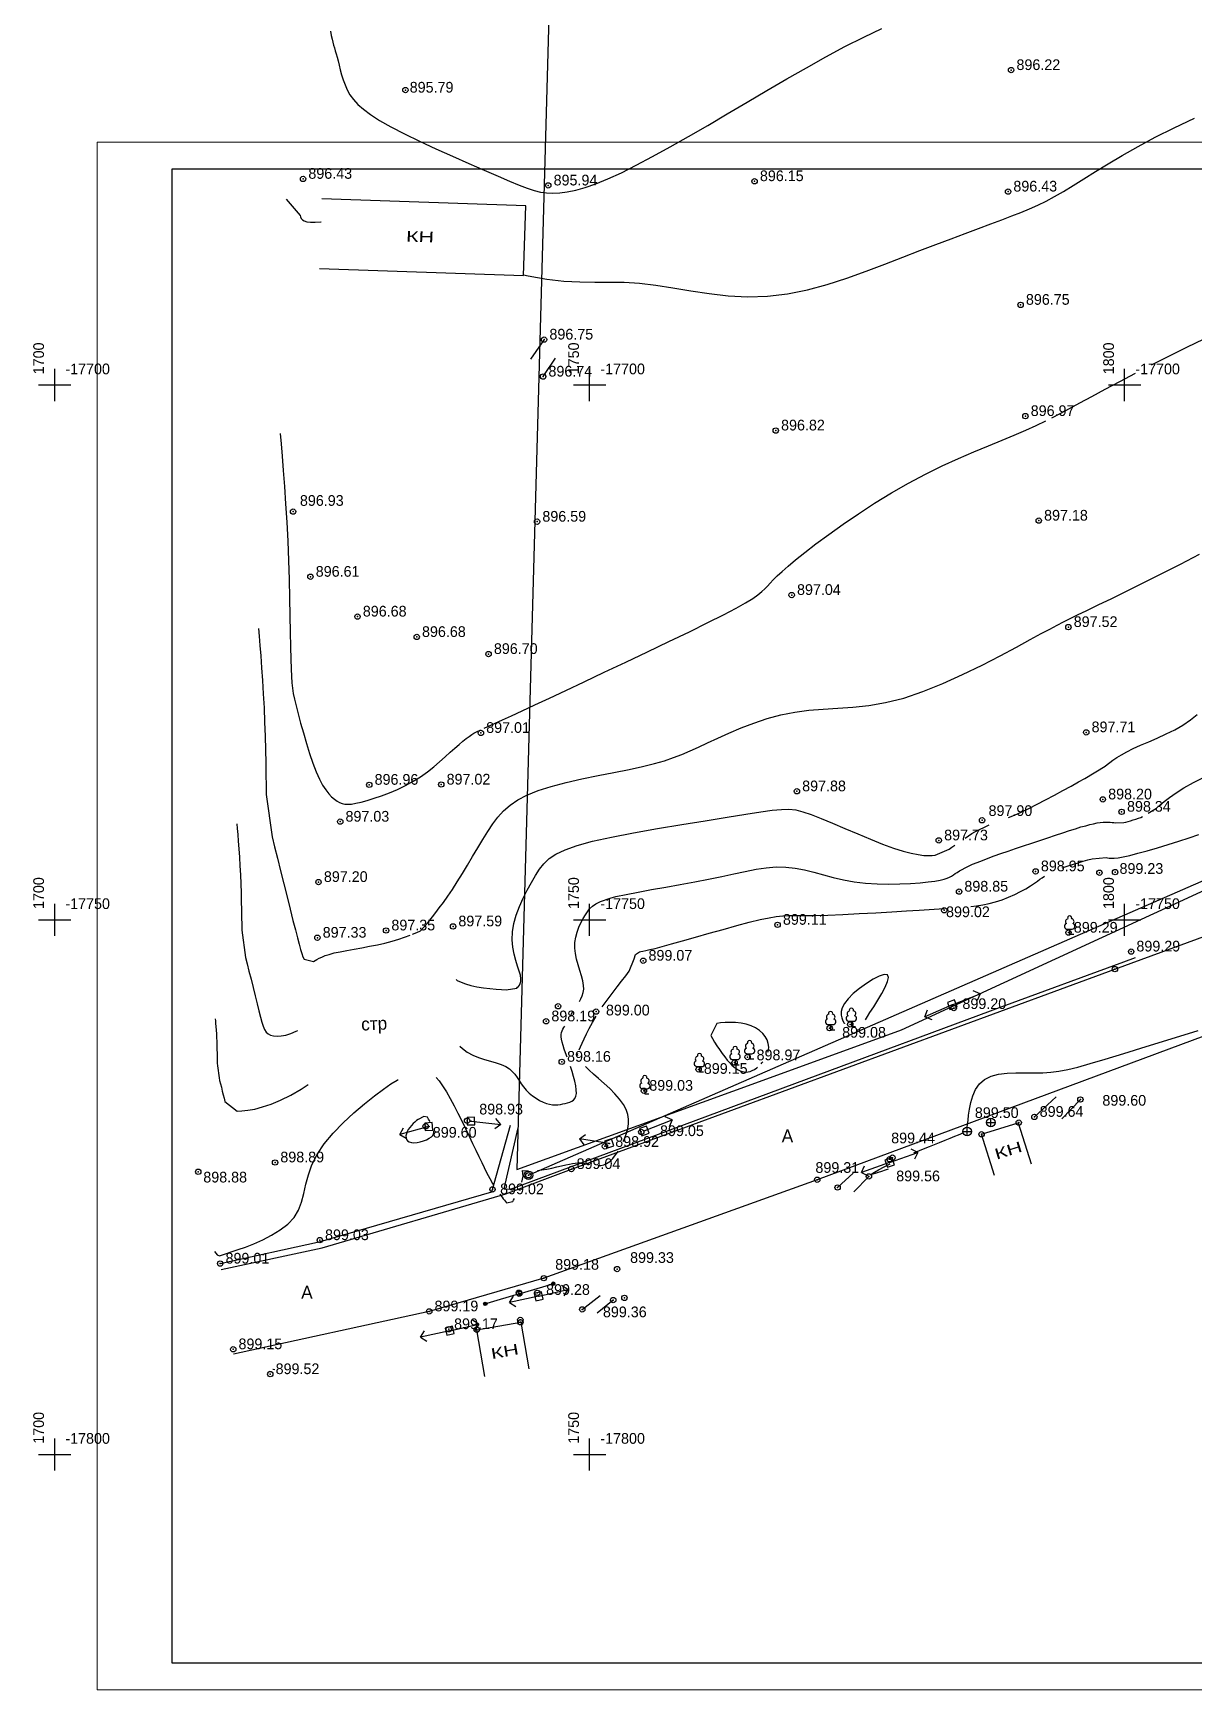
# Model space of a CAD drawing. Header units: millimetres. Extents: x -1114 to 5336, y -18321 to -16715.
# Drawn here: x 5124.2 to 5232.7, y -17391.2 to -17236.3 of the extents above; entities that cross this region are included whole.
import ezdxf

# ---------------------------------------------------------------- set-up
doc = ezdxf.new("R2010")
doc.units = ezdxf.units.MM
doc.set_wipeout_variables(frame=1)
doc.header["$PDMODE"] = 32
doc.header["$PDSIZE"] = 0.5
doc.linetypes.add('CONTI', pattern=[0])
for name, color, linetype in [('12000000', 7, 'Continuous'), ('51320000', 7, 'Continuous'), ('51361800', 7, 'Continuous'), ('82002000', 7, 'Continuous'), ('GOR_BDEFAULT', 212, 'CONTI'), ('GORIZDEFAULT', 32, 'CONTI'), ('NAD_MDEFAULT', 7, 'CONTI'), ('PI_DTDEFAULT', 3, 'CONTI'), ('PI_OTDEFAULT', 172, 'CONTI'), ('PI_TTDEFAULT', 5, 'CONTI'), ('SETKR', 7, 'CONTI')]:
    doc.layers.add(name, color=color, linetype=linetype)
doc.layers.add('Распечатка EPSON', color=6, linetype='Continuous', lineweight=30, plot=False)
doc.styles.add('1 Цифры отметки', font='', dxfattribs={"height": 1})
doc.styles.add('2. КЖ', font='', dxfattribs={"width": 1.5, "oblique": 1, "height": 1})
doc.styles.add('4. маг.', font='')
doc.styles.add('TOPO_D431', font='')
doc.styles.get('1 Цифры отметки').set_extended_font_data('Kyrghyz Letterica')
doc.styles.get('2. КЖ').set_extended_font_data('P131')
doc.styles.get('4. маг.').set_extended_font_data('Kyrghyz Peterburg')
doc.styles.get('TOPO_D431').set_extended_font_data('D431', italic=True)

# ---------------------------------------------------------------- blocks, each defined once
blk = doc.blocks.new('дерево')
for p, q in [((-0.2, 0.48), (0.22, 0.48)), ((0, 0.48), (0, 0)), ((0, 0), (0.38, 0))]:
    blk.add_line(p, q)
for centre, radius, start, end in [((0, 1.52), 0.195, 339.52, 198.62), ((-0.22, 0.75), 0.269, 107.1058, 275.2306), ((-0.13, 1.19), 0.26, 101.09, 227.21), ((0.16, 1.2), 0.25, 301.87, 85.62), ((0.23, 0.74), 0.26, 267.04, 76.7)]:
    blk.add_arc(centre, radius, start, end)
blk = doc.blocks.new('*U46')
for p, q in [((0, 0), (-3.72, -1.46)), ((-3.72, -1.46), (-3.32, -0.54)), ((-3.72, -1.46), (-2.81, -1.85))]:
    blk.add_line(p, q)
blk = doc.blocks.new('82002000')
at = {"color": 7}
blk.add_lwpolyline([(-0.5, -0.5), (0.5, -0.5), (0.5, 0.5), (-0.5, 0.5)], close=True, dxfattribs=at)
blk.add_circle((0, 0), 0.05, dxfattribs=at)
blk = doc.blocks.new('*U45')
for p, q in [((0, 0), (4, 0)), ((4, 0), (3.29, 0.7)), ((4, 0), (3.29, -0.7))]:
    blk.add_line(p, q)
blk = doc.blocks.new('*U47')
for p, q in [((-3.75, 1.39), (-2.84, 1.8)), ((0, 0), (-3.75, 1.39)), ((-3.75, 1.39), (-3.33, 0.48))]:
    blk.add_line(p, q)
blk = doc.blocks.new('*U48')
for p, q in [((0, 0), (3.93, 0.73)), ((3.93, 0.73), (3.11, 1.29)), ((3.93, 0.73), (3.36, -0.09))]:
    blk.add_line(p, q)
blk = doc.blocks.new('*U49')
for p, q in [((0, 0), (-3.9, -0.87)), ((0, 0), (3.93, 0.73)), ((3.93, 0.73), (3.11, 1.29)), ((3.93, 0.73), (3.36, -0.09)), ((-3.9, -0.87), (-3.36, -0.03)), ((-3.9, -0.87), (-3.06, -1.4))]:
    blk.add_line(p, q)
blk = doc.blocks.new('*U52')
for p, q in [((-3.97, -0.48), (-3.35, 0.3)), ((0, 0), (-3.97, -0.48)), ((0, 0), (3.96, 0.54)), ((3.96, 0.54), (3.17, 1.14)), ((3.96, 0.54), (3.35, -0.26)), ((-3.97, -0.48), (-3.18, -1.1))]:
    blk.add_line(p, q)
blk = doc.blocks.new('ст дер 05')
at = {"color": 7}
blk.add_wipeout([(0.25, 0.02), (0.24, 0.07), (0.22, 0.12), (0.19, 0.16), (0.16, 0.19), (0.12, 0.22), (0.07, 0.24), (0.02, 0.25), (-0.02, 0.25), (-0.07, 0.24), (-0.12, 0.22), (-0.16, 0.19), (-0.19, 0.16), (-0.22, 0.12), (-0.24, 0.07), (-0.25, 0.02), (-0.25, -0.02), (-0.24, -0.07), (-0.22, -0.12), (-0.19, -0.16), (-0.16, -0.19), (-0.12, -0.22), (-0.07, -0.24), (-0.02, -0.25), (0.02, -0.25), (0.07, -0.24), (0.12, -0.22), (0.16, -0.19), (0.19, -0.16), (0.22, -0.12), (0.24, -0.07), (0.25, -0.02)], dxfattribs=at)
blk.add_circle((0, 0), 0.25)
blk = doc.blocks.new('лс1')
h = blk.add_hatch(color=256)
h.dxf.hatch_style = 1
h.paths.add_polyline_path([(-3.15, 0, 1), (-3.47, 0, 1)])
at = {"lineweight": 30, "ltscale": 0.5}
blk.add_line((0, 0), (-3.17, 0), dxfattribs=at)
blk.add_circle((-3.31, 0), 0.161)
blk = doc.blocks.new('*U53')
for p, q in [((-3.96, -0.54), (-3.35, 0.26)), ((0, 0), (-3.96, -0.54)), ((0, 0), (3.96, 0.54)), ((3.96, 0.54), (3.17, 1.14)), ((3.96, 0.54), (3.35, -0.26)), ((-3.96, -0.54), (-3.17, -1.14))]:
    blk.add_line(p, q)
blk = doc.blocks.new('BL_333')
at = {"color": 0}
for p, q in [((-1.5, 0), (1.5, 0)), ((0, -1.5), (0, 1.5))]:
    blk.add_line(p, q, dxfattribs=at)
blk = doc.blocks.new('51361800a')
at = {"color": 0, "linetype": 'Continuous', "lineweight": -2}
blk.add_wipeout([(-0.1, 1), (-0.29, 0.96), (-0.47, 0.89), (-0.64, 0.78), (-0.78, 0.64), (-0.89, 0.47), (-0.96, 0.29), (-1, 0.1), (-1, -0.1), (-0.96, -0.29), (-0.89, -0.47), (-0.78, -0.64), (-0.64, -0.78), (-0.47, -0.89), (-0.29, -0.96), (-0.1, -1), (0.1, -1), (0.29, -0.96), (0.47, -0.89), (0.64, -0.78), (0.78, -0.64), (0.89, -0.47), (0.96, -0.29), (1, -0.1), (1, 0.1), (0.96, 0.29), (0.89, 0.47), (0.78, 0.64), (0.64, 0.78), (0.47, 0.89), (0.29, 0.96), (0.1, 1)], dxfattribs=at)
for p, q in [((-1, 0), (1, 0)), ((0, -1), (0, 1))]:
    blk.add_line(p, q, dxfattribs=at)
blk.add_circle((0, 0), 1, dxfattribs=at)
at = {"color": 0, "linetype": 'Continuous', "lineweight": -2, "style": 'TOPO_D431'}
for tag, p in [('Z', (1.72, 1.4)), ('Z1', (1.72, -1)), ('Z2', (1.72, -3.4))]:
    blk.add_attdef(tag, p, '', height=2, dxfattribs=at)

msp = doc.modelspace()

# ---------------------------------------------------------------- linework, layer by layer
msp.add_lwpolyline([(5333.96, -17388.74), (5137.22, -17388.74), (5137.22, -17249.02), (5333.96, -17249.02)], close=True)
msp.add_lwpolyline([(5150.99, -17258.35), (5170.05, -17258.99), (5170.27, -17252.48), (5151.21, -17251.83)])
for points, elevation in [([(5171.97, -17264.99), (5170.7, -17266.83)], 896.75), ([(5171.88, -17268.44), (5173.04, -17266.72)], 896.74), ([(5141.78, -17351.95), (5151.22, -17349.92), (5168.41, -17344.87), (5174.52, -17342.54), (5225.32, -17323.85), (5243.81, -17317.05), (5260, -17309.98), (5297.08, -17292.76)], 899.02), ([(5301.13, -17300.58), (5261.01, -17319.14), (5247.2, -17325.07), (5197.5, -17343.54), (5171.95, -17352.75), (5161.24, -17355.85), (5142.94, -17359.85)], 899.92), ([(5217.79, -17337.67), (5219.84, -17335.8)], 899.64), ([(5222.09, -17336.04), (5220.37, -17337.85)], 899.6), ([(5214.07, -17343.14), (5212.86, -17339.29), (5216.29, -17338.21), (5217.5, -17342.06)], 899.7), ([(5199.4, -17344.27), (5200.87, -17342.94)], 899.47), ([(5202.33, -17343.23), (5200.92, -17344.69)], 899.56), ([(5175.54, -17355.67), (5177.21, -17354.36)], 899.36), ([(5178.43, -17354.79), (5176.94, -17356.02)], 899.42), ([(5166.43, -17361.94), (5165.68, -17357.57), (5169.79, -17356.87), (5170.54, -17361.24)], 899.25)]:
    msp.add_lwpolyline(points, dxfattribs=dict(elevation=elevation))
at = {"color": 3, "elevation": 899.01}
for points in [[(5168.23, -17344.4), (5168.84, -17344.42), (5196.49, -17334.15), (5214.78, -17327.35), (5226.15, -17323.16), (5227.25, -17322.75)], [(5167.1, -17344.67), (5168.84, -17338.45)], [(5141.7, -17351.38), (5151.07, -17349.32), (5167.1, -17344.67)]]:
    msp.add_lwpolyline(points, dxfattribs=at)
at = {"color": 3}
msp.add_lwpolyline([(5168.23, -17344.4), (5169.56, -17338.7)], dxfattribs=at)
msp.add_circle((5170.51, -17343.13, 899.01), 0.395)
at = {"layer": 'GOR_BDEFAULT', "color": 32, "lineweight": 30}
for points in [[(5152, -17236.13, 896), (5152.07, -17236.54, 896), (5152.15, -17236.88, 896), (5152.22, -17237.18, 896), (5152.3, -17237.46, 896), (5152.38, -17237.71, 896), (5152.46, -17237.98, 896), (5152.54, -17238.26, 896), (5152.63, -17238.57, 896), (5152.72, -17238.93, 896), (5152.81, -17239.34, 896), (5152.92, -17239.77, 896), (5153.05, -17240.23, 896), (5153.19, -17240.7, 896), (5153.37, -17241.17, 896), (5153.58, -17241.64, 896), (5153.83, -17242.09, 896), (5154.15, -17242.53, 896), (5154.56, -17242.99, 896), (5155.08, -17243.45, 896), (5155.76, -17243.95, 896), (5156.6, -17244.49, 896), (5157.65, -17245.08, 896), (5158.91, -17245.74, 896), (5160.34, -17246.43, 896), (5161.86, -17247.14, 896), (5163.42, -17247.84, 896), (5164.95, -17248.52, 896), (5166.38, -17249.15, 896), (5167.67, -17249.71, 896), (5168.74, -17250.17, 896), (5169.64, -17250.54, 896), (5170.39, -17250.83, 896), (5171.05, -17251.04, 896), (5171.64, -17251.19, 896), (5172.21, -17251.27, 896), (5172.79, -17251.29, 896), (5173.43, -17251.26, 896), (5174.14, -17251.17, 896), (5174.93, -17251.01, 896), (5175.81, -17250.76, 896), (5176.81, -17250.41, 896), (5177.93, -17249.96, 896), (5179.19, -17249.39, 896), (5180.59, -17248.69, 896), (5182.11, -17247.88, 896), (5183.75, -17246.97, 896), (5185.47, -17245.99, 896), (5187.26, -17244.96, 896), (5189.09, -17243.88, 896), (5190.94, -17242.79, 896), (5192.8, -17241.69, 896), (5194.65, -17240.61, 896), (5196.49, -17239.56, 896), (5198.3, -17238.55, 896), (5200.09, -17237.59, 896), (5201.84, -17236.7, 896), (5203.54, -17235.9, 896)], [(5215.37, -17309.68, 898), (5215.93, -17309.45, 898), (5216.57, -17309.16, 898), (5217.28, -17308.82, 898), (5218.04, -17308.44, 898), (5218.84, -17308.02, 898), (5219.66, -17307.58, 898), (5220.46, -17307.15, 898), (5221.23, -17306.73, 898), (5221.92, -17306.34, 898), (5222.51, -17306.01, 898), (5224.4, -17304.88, 898), (5224.61, -17304.72, 898), (5224.85, -17304.53, 898), (5225.14, -17304.31, 898), (5225.5, -17304.07, 898), (5225.92, -17303.8, 898), (5226.43, -17303.52, 898), (5227.02, -17303.23, 898), (5227.71, -17302.92, 898), (5228.48, -17302.59, 898), (5229.28, -17302.24, 898), (5230.11, -17301.86, 898), (5230.92, -17301.46, 898), (5231.68, -17301.03, 898), (5232.38, -17300.55, 898), (5233, -17300.05, 898)], [(5163.74, -17324.83, 898), (5163.86, -17324.9, 898), (5164.21, -17325.08, 898), (5164.63, -17325.24, 898), (5165.13, -17325.38, 898), (5165.7, -17325.5, 898), (5166.3, -17325.6, 898), (5166.9, -17325.67, 898), (5167.48, -17325.73, 898), (5168, -17325.77, 898), (5168.44, -17325.8, 898), (5169.42, -17325.62, 898), (5169.5, -17325.55, 898), (5169.59, -17325.47, 898), (5169.68, -17325.35, 898), (5169.75, -17325.2, 898), (5169.8, -17325, 898), (5169.81, -17324.75, 898), (5169.76, -17324.42, 898), (5169.65, -17324.03, 898), (5169.5, -17323.56, 898), (5169.34, -17323.03, 898), (5169.18, -17322.44, 898), (5169.06, -17321.79, 898), (5169, -17321.1, 898), (5169.02, -17320.36, 898), (5169.15, -17319.59, 898), (5169.37, -17318.8, 898), (5169.67, -17318, 898), (5170.01, -17317.22, 898), (5170.39, -17316.46, 898), (5170.79, -17315.74, 898), (5171.17, -17315.09, 898), (5171.54, -17314.51, 898), (5171.95, -17313.99, 898), (5172.44, -17313.52, 898), (5173.08, -17313.09, 898), (5173.93, -17312.69, 898), (5175.05, -17312.29, 898), (5176.48, -17311.9, 898), (5178.27, -17311.5, 898), (5180.34, -17311.1, 898), (5182.56, -17310.7, 898), (5184.83, -17310.32, 898), (5187.04, -17309.97, 898), (5189.08, -17309.65, 898), (5190.83, -17309.37, 898), (5192.22, -17309.15, 898), (5193.3, -17309, 898), (5194.15, -17308.91, 898), (5194.86, -17308.9, 898), (5195.5, -17308.97, 898), (5196.16, -17309.14, 898), (5196.93, -17309.4, 898), (5197.86, -17309.77, 898), (5198.92, -17310.21, 898), (5200.08, -17310.7, 898), (5201.28, -17311.21, 898), (5202.47, -17311.71, 898), (5203.6, -17312.16, 898), (5204.64, -17312.54, 898), (5205.54, -17312.83, 898), (5206.29, -17313.02, 898), (5206.93, -17313.14, 898), (5207.46, -17313.21, 898), (5207.89, -17313.23, 898), (5208.23, -17313.22, 898), (5208.51, -17313.19, 898), (5209.82, -17312.63, 898), (5210.08, -17312.45, 898), (5210.37, -17312.25, 898)], [(5143.26, -17310.25, 898), (5143.3, -17310.71, 898), (5143.34, -17311.26, 898), (5143.39, -17311.9, 898), (5143.44, -17312.61, 898), (5143.5, -17313.38, 898), (5143.54, -17314.19, 898), (5143.59, -17315.02, 898), (5143.62, -17315.87, 898), (5143.65, -17316.72, 898), (5143.67, -17317.54, 898), (5143.69, -17318.32, 898), (5143.7, -17319.03, 898), (5143.71, -17319.67, 898), (5143.72, -17320.21, 898), (5144.07, -17322.75, 898), (5144.22, -17323.34, 898), (5144.39, -17324.03, 898), (5144.58, -17324.78, 898), (5144.77, -17325.56, 898), (5144.96, -17326.34, 898), (5145.15, -17327.08, 898), (5145.32, -17327.75, 898), (5145.46, -17328.33, 898), (5145.59, -17328.8, 898), (5145.71, -17329.19, 898), (5145.85, -17329.49, 898), (5146, -17329.73, 898), (5146.18, -17329.9, 898), (5146.41, -17330.02, 898), (5146.69, -17330.09, 898), (5147.02, -17330.12, 898), (5147.4, -17330.09, 898), (5147.83, -17330.01, 898), (5148.3, -17329.86, 898), (5148.8, -17329.66, 898), (5148.94, -17329.59, 898)], [(5211.33, -17311.6, 898), (5211.65, -17311.38, 898), (5211.96, -17311.18, 898), (5212.23, -17311, 898), (5213.58, -17310.37, 898)]]:
    msp.add_polyline3d(points, dxfattribs=at)
at = {"layer": 'GORIZDEFAULT', "color": 32}
for points in [[(5170.06, -17258.92, 896.5), (5170.49, -17259.03, 896.5), (5172.24, -17259.34, 896.5), (5173.83, -17259.51, 896.5), (5175.31, -17259.58, 896.5), (5176.71, -17259.6, 896.5), (5178.09, -17259.6, 896.5), (5179.47, -17259.62, 896.5), (5180.9, -17259.71, 896.5), (5182.41, -17259.9, 896.5), (5184.01, -17260.15, 896.5), (5185.68, -17260.43, 896.5), (5187.4, -17260.69, 896.5), (5189.18, -17260.88, 896.5), (5191, -17260.98, 896.5), (5192.84, -17260.93, 896.5), (5194.71, -17260.71, 896.5), (5196.58, -17260.33, 896.5), (5198.44, -17259.83, 896.5), (5200.27, -17259.24, 896.5), (5202.07, -17258.6, 896.5), (5203.81, -17257.93, 896.5), (5205.49, -17257.28, 896.5), (5207.08, -17256.66, 896.5), (5208.59, -17256.08, 896.5), (5210.01, -17255.55, 896.5), (5211.34, -17255.05, 896.5), (5212.58, -17254.59, 896.5), (5213.71, -17254.17, 896.5), (5214.75, -17253.78, 896.5), (5215.69, -17253.42, 896.5), (5216.54, -17253.09, 896.5), (5217.35, -17252.75, 896.5), (5218.12, -17252.41, 896.5), (5218.89, -17252.03, 896.5), (5219.68, -17251.61, 896.5), (5220.52, -17251.14, 896.5), (5221.42, -17250.58, 896.5), (5222.41, -17249.96, 896.5), (5223.49, -17249.28, 896.5), (5224.69, -17248.54, 896.5), (5226.01, -17247.76, 896.5), (5227.48, -17246.93, 896.5), (5229.09, -17246.07, 896.5), (5230.87, -17245.19, 896.5), (5232.77, -17244.28, 896.5)], [(5147.88, -17251.84, 896.5), (5149.16, -17253.39, 896.5), (5149.2, -17253.52, 896.5), (5149.27, -17253.65, 896.5), (5149.38, -17253.78, 896.5), (5149.55, -17253.89, 896.5), (5149.8, -17253.97, 896.5), (5150.13, -17254.01, 896.5), (5150.56, -17254.01, 896.5), (5151.12, -17253.98, 896.5), (5151.13, -17253.98, 896.5)], [(5228.74, -17267.35, 897), (5230.37, -17266.52, 897), (5232.04, -17265.7, 897), (5233.66, -17264.92, 897)], [(5219.42, -17272.3, 897), (5220.21, -17271.89, 897), (5221.07, -17271.43, 897), (5222.04, -17270.9, 897), (5223.16, -17270.3, 897), (5224.41, -17269.62, 897), (5225.78, -17268.9, 897), (5227.23, -17268.13, 897)], [(5166.36, -17301.33, 897), (5167.41, -17300.86, 897), (5168.08, -17300.55, 897), (5168.93, -17300.16, 897), (5169.93, -17299.69, 897), (5171.11, -17299.14, 897), (5172.47, -17298.51, 897), (5174, -17297.79, 897), (5175.71, -17296.98, 897), (5177.6, -17296.09, 897), (5179.6, -17295.15, 897), (5181.64, -17294.18, 897), (5183.64, -17293.22, 897), (5185.55, -17292.3, 897), (5187.27, -17291.45, 897), (5188.74, -17290.71, 897), (5189.91, -17290.09, 897), (5190.8, -17289.59, 897), (5191.47, -17289.18, 897), (5191.96, -17288.85, 897), (5192.31, -17288.55, 897), (5192.59, -17288.29, 897), (5192.84, -17288.03, 897), (5193.1, -17287.75, 897), (5193.39, -17287.44, 897), (5193.76, -17287.08, 897), (5194.21, -17286.66, 897), (5194.77, -17286.16, 897), (5195.47, -17285.58, 897), (5196.34, -17284.89, 897), (5197.38, -17284.09, 897), (5198.58, -17283.2, 897), (5199.91, -17282.25, 897), (5201.35, -17281.27, 897), (5202.86, -17280.28, 897), (5204.43, -17279.31, 897), (5206.02, -17278.4, 897), (5207.61, -17277.56, 897), (5209.17, -17276.8, 897), (5210.69, -17276.11, 897), (5212.15, -17275.48, 897), (5213.51, -17274.91, 897), (5214.77, -17274.4, 897), (5215.89, -17273.93, 897), (5216.99, -17273.46, 897), (5217.97, -17273.02, 897), (5218.87, -17272.58, 897)], [(5147.31, -17273.77, 897), (5147.39, -17274.72, 897), (5147.48, -17275.89, 897), (5147.59, -17277.24, 897), (5147.7, -17278.73, 897), (5147.81, -17280.35, 897), (5147.92, -17282.06, 897), (5148.01, -17283.83, 897), (5148.08, -17285.63, 897), (5148.14, -17287.43, 897), (5148.19, -17289.17, 897), (5148.22, -17290.83, 897), (5148.25, -17292.35, 897), (5148.27, -17293.71, 897), (5148.3, -17294.86, 897), (5148.32, -17295.77, 897), (5148.35, -17296.49, 897), (5148.39, -17297.08, 897), (5148.45, -17297.58, 897), (5148.53, -17298.07, 897), (5148.65, -17298.6, 897), (5148.8, -17299.22, 897), (5148.99, -17299.97, 897), (5149.22, -17300.84, 897), (5149.48, -17301.77, 897), (5149.76, -17302.74, 897), (5150.06, -17303.69, 897), (5150.36, -17304.59, 897), (5150.67, -17305.4, 897), (5150.97, -17306.09, 897), (5151.27, -17306.65, 897), (5151.56, -17307.1, 897), (5151.84, -17307.47, 897), (5152.11, -17307.75, 897), (5152.37, -17307.97, 897), (5152.62, -17308.14, 897), (5152.86, -17308.27, 897), (5153.09, -17308.36, 897), (5153.35, -17308.42, 897), (5153.64, -17308.43, 897), (5153.98, -17308.41, 897), (5154.38, -17308.34, 897), (5154.86, -17308.23, 897), (5155.43, -17308.08, 897), (5156.08, -17307.88, 897), (5156.78, -17307.64, 897), (5157.52, -17307.36, 897), (5158.27, -17307.05, 897), (5159.02, -17306.69, 897), (5159.74, -17306.29, 897), (5160.43, -17305.86, 897), (5161.06, -17305.4, 897), (5161.66, -17304.93, 897), (5162.21, -17304.46, 897), (5162.73, -17304, 897), (5163.2, -17303.57, 897), (5163.63, -17303.18, 897), (5164.02, -17302.84, 897), (5164.37, -17302.54, 897), (5164.69, -17302.29, 897), (5164.96, -17302.09, 897), (5165.21, -17301.92, 897), (5165.41, -17301.78, 897), (5165.58, -17301.68, 897), (5166.07, -17301.46, 897)], [(5159.67, -17320.59, 897.5), (5160.09, -17320.41, 897.5), (5160.41, -17320.26, 897.5), (5161.11, -17319.51, 897.5), (5161.3, -17319.26, 897.5), (5161.54, -17318.95, 897.5), (5161.84, -17318.57, 897.5), (5162.18, -17318.13, 897.5), (5162.56, -17317.62, 897.5), (5162.97, -17317.04, 897.5), (5163.41, -17316.4, 897.5), (5163.86, -17315.69, 897.5), (5164.33, -17314.92, 897.5), (5164.81, -17314.12, 897.5), (5165.29, -17313.31, 897.5), (5165.77, -17312.5, 897.5), (5166.25, -17311.72, 897.5), (5166.72, -17310.97, 897.5), (5167.18, -17310.28, 897.5), (5167.65, -17309.64, 897.5), (5168.18, -17309.06, 897.5), (5168.79, -17308.52, 897.5), (5169.51, -17308.02, 897.5), (5170.37, -17307.57, 897.5), (5171.41, -17307.15, 897.5), (5172.64, -17306.76, 897.5), (5174.02, -17306.4, 897.5), (5175.5, -17306.07, 897.5), (5177.01, -17305.75, 897.5), (5178.5, -17305.46, 897.5), (5179.91, -17305.17, 897.5), (5181.18, -17304.9, 897.5), (5182.28, -17304.63, 897.5), (5183.23, -17304.36, 897.5), (5184.07, -17304.07, 897.5), (5184.85, -17303.78, 897.5), (5185.61, -17303.45, 897.5), (5186.39, -17303.09, 897.5), (5187.25, -17302.69, 897.5), (5188.2, -17302.25, 897.5), (5189.25, -17301.78, 897.5), (5190.38, -17301.3, 897.5), (5191.58, -17300.84, 897.5), (5192.82, -17300.43, 897.5), (5194.11, -17300.07, 897.5), (5195.4, -17299.81, 897.5), (5196.71, -17299.64, 897.5), (5198.04, -17299.54, 897.5), (5199.41, -17299.46, 897.5), (5200.83, -17299.36, 897.5), (5202.32, -17299.19, 897.5), (5203.89, -17298.92, 897.5), (5205.58, -17298.5, 897.5), (5207.37, -17297.89, 897.5), (5209.23, -17297.15, 897.5), (5211.09, -17296.31, 897.5), (5212.9, -17295.43, 897.5), (5214.59, -17294.56, 897.5), (5216.11, -17293.74, 897.5), (5217.41, -17293.04, 897.5), (5218.43, -17292.48, 897.5), (5219.24, -17292.05, 897.5), (5219.91, -17291.69, 897.5), (5220.52, -17291.38, 897.5), (5221.13, -17291.07, 897.5), (5221.83, -17290.73, 897.5), (5222.68, -17290.32, 897.5), (5223.75, -17289.8, 897.5), (5225.02, -17289.18, 897.5), (5226.45, -17288.47, 897.5), (5228.02, -17287.69, 897.5), (5229.7, -17286.85, 897.5), (5231.44, -17285.97, 897.5), (5233.22, -17285.05, 897.5)], [(5145.28, -17292.01, 897.5), (5145.34, -17292.72, 897.5), (5145.41, -17293.58, 897.5), (5145.49, -17294.57, 897.5), (5145.57, -17295.67, 897.5), (5145.65, -17296.86, 897.5), (5145.73, -17298.12, 897.5), (5145.8, -17299.43, 897.5), (5145.85, -17300.75, 897.5), (5145.89, -17302.07, 897.5), (5145.93, -17303.36, 897.5), (5145.96, -17304.57, 897.5), (5145.98, -17305.69, 897.5), (5145.99, -17306.69, 897.5), (5146.01, -17307.53, 897.5), (5146.56, -17311.49, 897.5), (5146.78, -17312.42, 897.5), (5147.05, -17313.49, 897.5), (5147.34, -17314.66, 897.5), (5147.65, -17315.88, 897.5), (5147.95, -17317.1, 897.5), (5148.24, -17318.25, 897.5), (5148.5, -17319.29, 897.5), (5148.73, -17320.18, 897.5), (5148.91, -17320.92, 897.5), (5149.07, -17321.53, 897.5), (5149.21, -17322.02, 897.5), (5149.33, -17322.4, 897.5), (5149.43, -17322.7, 897.5), (5149.54, -17322.92, 897.5), (5150.41, -17323.14, 897.5), (5150.56, -17323.05, 897.5), (5150.73, -17322.95, 897.5), (5150.94, -17322.84, 897.5), (5151.2, -17322.72, 897.5), (5151.51, -17322.59, 897.5), (5151.89, -17322.47, 897.5), (5152.35, -17322.34, 897.5), (5152.91, -17322.22, 897.5), (5153.53, -17322.1, 897.5), (5154.22, -17321.97, 897.5), (5154.93, -17321.85, 897.5), (5155.66, -17321.71, 897.5), (5156.39, -17321.57, 897.5), (5157.09, -17321.41, 897.5), (5157.76, -17321.23, 897.5), (5158.38, -17321.05, 897.5), (5158.94, -17320.86, 897.5), (5159.44, -17320.68, 897.5)], [(5228.42, -17309.26, 898.5), (5229.2, -17308.79, 898.5), (5229.53, -17308.51, 898.5), (5229.93, -17308.17, 898.5), (5230.43, -17307.79, 898.5), (5231.04, -17307.37, 898.5), (5231.77, -17306.9, 898.5), (5232.66, -17306.41, 898.5), (5233.71, -17305.88, 898.5)], [(5177.23, -17317.52, 898.5), (5178.14, -17317.21, 898.5), (5178.68, -17317.07, 898.5), (5179.64, -17316.86, 898.5), (5180.77, -17316.64, 898.5), (5182.01, -17316.41, 898.5), (5183.34, -17316.18, 898.5), (5184.7, -17315.94, 898.5), (5186.05, -17315.69, 898.5), (5187.35, -17315.44, 898.5), (5188.57, -17315.18, 898.5), (5189.7, -17314.93, 898.5), (5190.77, -17314.71, 898.5), (5191.78, -17314.51, 898.5), (5192.74, -17314.38, 898.5), (5193.66, -17314.3, 898.5), (5194.55, -17314.31, 898.5), (5195.43, -17314.4, 898.5), (5196.3, -17314.57, 898.5), (5197.17, -17314.79, 898.5), (5198.07, -17315.03, 898.5), (5198.98, -17315.27, 898.5), (5199.94, -17315.5, 898.5), (5200.95, -17315.68, 898.5), (5202.01, -17315.81, 898.5), (5203.09, -17315.87, 898.5), (5204.18, -17315.9, 898.5), (5205.23, -17315.88, 898.5), (5206.22, -17315.83, 898.5), (5207.11, -17315.77, 898.5), (5207.88, -17315.69, 898.5), (5208.5, -17315.61, 898.5), (5208.98, -17315.52, 898.5), (5209.36, -17315.44, 898.5), (5209.65, -17315.34, 898.5), (5209.87, -17315.25, 898.5), (5210.06, -17315.15, 898.5), (5210.23, -17315.04, 898.5), (5210.4, -17314.92, 898.5), (5210.59, -17314.8, 898.5), (5210.81, -17314.67, 898.5), (5211.05, -17314.52, 898.5), (5211.33, -17314.38, 898.5), (5211.65, -17314.22, 898.5), (5212.02, -17314.05, 898.5), (5212.45, -17313.87, 898.5), (5212.93, -17313.68, 898.5), (5213.46, -17313.48, 898.5), (5214.05, -17313.27, 898.5), (5214.67, -17313.05, 898.5), (5215.34, -17312.82, 898.5), (5216.04, -17312.57, 898.5), (5216.78, -17312.32, 898.5), (5217.54, -17312.07, 898.5), (5218.3, -17311.81, 898.5), (5219.05, -17311.56, 898.5), (5219.78, -17311.32, 898.5), (5220.46, -17311.1, 898.5), (5221.09, -17310.89, 898.5), (5221.65, -17310.72, 898.5), (5222.15, -17310.56, 898.5), (5222.59, -17310.44, 898.5), (5222.98, -17310.33, 898.5), (5223.33, -17310.25, 898.5), (5223.65, -17310.18, 898.5), (5223.94, -17310.14, 898.5), (5224.21, -17310.11, 898.5), (5224.45, -17310.1, 898.5), (5224.68, -17310.1, 898.5), (5224.89, -17310.11, 898.5), (5225.07, -17310.13, 898.5), (5225.23, -17310.15, 898.5), (5225.37, -17310.17, 898.5), (5226.14, -17310.15, 898.5), (5226.33, -17310.1, 898.5), (5226.55, -17310.04, 898.5), (5226.78, -17309.97, 898.5), (5227.03, -17309.9, 898.5), (5227.28, -17309.82, 898.5), (5227.52, -17309.74, 898.5), (5227.74, -17309.67, 898.5), (5227.89, -17309.58, 898.5)], [(5220.38, -17314.38, 899), (5220.86, -17314.22, 899), (5221.36, -17314.06, 899), (5221.87, -17313.91, 899), (5222.35, -17313.77, 899), (5222.8, -17313.64, 899), (5223.2, -17313.54, 899), (5224.51, -17313.4, 899), (5224.63, -17313.44, 899), (5224.77, -17313.46, 899), (5224.98, -17313.48, 899), (5225.25, -17313.47, 899), (5225.62, -17313.43, 899), (5226.1, -17313.35, 899), (5226.71, -17313.21, 899), (5227.47, -17313.02, 899), (5228.34, -17312.78, 899), (5229.3, -17312.5, 899), (5230.29, -17312.19, 899), (5231.29, -17311.88, 899), (5232.26, -17311.56, 899), (5233.16, -17311.26, 899)], [(5211.84, -17317.99, 899), (5212.39, -17317.93, 899), (5212.97, -17317.84, 899), (5213.56, -17317.72, 899), (5214.16, -17317.56, 899), (5214.78, -17317.36, 899), (5215.38, -17317.12, 899), (5215.96, -17316.87, 899), (5216.49, -17316.6, 899), (5216.98, -17316.33, 899), (5217.42, -17316.06, 899), (5217.79, -17315.82, 899), (5218.07, -17315.63, 899), (5218.31, -17315.45, 899), (5218.53, -17315.3, 899), (5218.73, -17315.15, 899)], [(5175.27, -17326.88, 898.5), (5175.41, -17326.62, 898.5), (5175.53, -17326.35, 898.5), (5175.62, -17326.05, 898.5), (5175.67, -17325.72, 898.5), (5175.66, -17325.37, 898.5), (5175.59, -17324.93, 898.5), (5175.47, -17324.47, 898.5), (5175.32, -17323.97, 898.5), (5175.16, -17323.46, 898.5), (5175.01, -17322.93, 898.5), (5174.9, -17322.4, 898.5), (5174.84, -17321.88, 898.5), (5174.85, -17321.37, 898.5), (5174.93, -17320.87, 898.5), (5175.06, -17320.39, 898.5), (5175.23, -17319.94, 898.5), (5175.42, -17319.52, 898.5), (5175.63, -17319.13, 898.5), (5175.83, -17318.78, 898.5), (5176.03, -17318.48, 898.5), (5176.23, -17318.2, 898.5), (5176.48, -17317.96, 898.5), (5176.81, -17317.73, 898.5), (5177.23, -17317.52, 898.5)], [(5177.4, -17327.38, 899), (5177.86, -17326.74, 899), (5178.33, -17326.12, 899), (5178.79, -17325.52, 899), (5179.22, -17324.97, 899), (5179.61, -17324.47, 899), (5179.91, -17324.05, 899), (5180.38, -17322.9, 899), (5180.5, -17322.47, 899), (5180.88, -17322.24, 899), (5181.01, -17322.21, 899), (5181.2, -17322.17, 899), (5181.47, -17322.12, 899), (5181.84, -17322.03, 899), (5182.35, -17321.91, 899), (5183.02, -17321.74, 899), (5183.87, -17321.5, 899), (5184.91, -17321.21, 899), (5186.11, -17320.87, 899), (5187.39, -17320.5, 899), (5188.7, -17320.13, 899), (5189.97, -17319.78, 899), (5191.15, -17319.47, 899), (5192.17, -17319.21, 899), (5193, -17319.04, 899), (5193.67, -17318.93, 899), (5194.27, -17318.87, 899), (5194.86, -17318.84, 899), (5195.5, -17318.84, 899), (5196.28, -17318.84, 899), (5197.26, -17318.83, 899), (5198.48, -17318.79, 899), (5199.89, -17318.73, 899), (5201.41, -17318.66, 899), (5202.96, -17318.58, 899), (5204.47, -17318.49, 899), (5205.84, -17318.41, 899), (5207.01, -17318.34, 899), (5209.37, -17318.18, 899)], [(5202, -17328.58, 899), (5202.2, -17328.28, 899), (5202.43, -17327.92, 899), (5202.79, -17327.37, 899), (5203.17, -17326.76, 899), (5203.54, -17326.14, 899), (5203.86, -17325.54, 899), (5204.07, -17325.02, 899), (5204.16, -17324.62, 899), (5204.06, -17324.39, 899), (5203.76, -17324.36, 899), (5203.3, -17324.51, 899), (5202.72, -17324.8, 899), (5202.09, -17325.19, 899), (5201.46, -17325.65, 899), (5200.87, -17326.14, 899), (5200.39, -17326.62, 899), (5200.05, -17327.06, 899), (5199.84, -17327.46, 899), (5199.75, -17327.82, 899), (5199.74, -17328.14, 899), (5199.8, -17328.42, 899), (5199.9, -17328.67, 899), (5200.02, -17328.89, 899), (5200.04, -17328.91, 899), (5200.05, -17328.93, 899)], [(5141.24, -17328.5, 898.5), (5141.25, -17328.7, 898.5), (5141.27, -17328.95, 898.5), (5141.29, -17329.23, 898.5), (5141.31, -17329.55, 898.5), (5141.34, -17329.89, 898.5), (5141.36, -17330.25, 898.5), (5141.38, -17330.62, 898.5), (5141.39, -17330.99, 898.5), (5141.4, -17331.36, 898.5), (5141.41, -17331.72, 898.5), (5141.42, -17332.06, 898.5), (5141.43, -17332.37, 898.5), (5141.43, -17332.65, 898.5), (5141.44, -17332.88, 898.5), (5141.59, -17334, 898.5), (5141.65, -17334.26, 898.5), (5141.73, -17334.57, 898.5), (5141.81, -17334.9, 898.5), (5141.89, -17335.25, 898.5), (5141.98, -17335.59, 898.5), (5142.06, -17335.92, 898.5), (5142.13, -17336.22, 898.5), (5143.28, -17337.12, 898.5), (5143.73, -17337.11, 898.5), (5144.28, -17337.05, 898.5), (5144.93, -17336.93, 898.5), (5145.66, -17336.74, 898.5), (5146.47, -17336.48, 898.5), (5147.34, -17336.11, 898.5), (5148.29, -17335.64, 898.5), (5149.28, -17335.06, 898.5), (5149.93, -17334.65, 898.5)], [(5174.4, -17328.29, 898.5), (5174.54, -17328.03, 898.5), (5174.69, -17327.76, 898.5)], [(5175.26, -17331.4, 899), (5175.38, -17331.11, 899), (5175.53, -17330.78, 899), (5175.71, -17330.38, 899), (5175.93, -17329.91, 899), (5176.19, -17329.4, 899), (5176.49, -17328.84, 899), (5176.83, -17328.26, 899)], [(5174.12, -17332.08, 898.5), (5173.98, -17331.68, 898.5), (5173.86, -17331.32, 898.5), (5173.75, -17330.98, 898.5), (5173.66, -17330.68, 898.5), (5173.6, -17330.41, 898.5), (5173.57, -17330.17, 898.5), (5173.57, -17329.96, 898.5), (5173.6, -17329.78, 898.5), (5173.65, -17329.62, 898.5), (5173.72, -17329.47, 898.5), (5173.81, -17329.32, 898.5), (5173.91, -17329.17, 898.5)], [(5192.88, -17331.63, 899), (5192.94, -17331.39, 899), (5192.96, -17331.14, 899), (5192.92, -17330.8, 899), (5192.81, -17330.47, 899), (5192.64, -17330.16, 899), (5192.4, -17329.86, 899), (5192.1, -17329.59, 899), (5191.74, -17329.35, 899), (5191.33, -17329.15, 899), (5190.87, -17329.01, 899), (5190.38, -17328.91, 899), (5189.87, -17328.85, 899), (5189.37, -17328.83, 899), (5188.9, -17328.83, 899), (5188.47, -17328.87, 899), (5188.11, -17328.93, 899), (5187.57, -17330.05, 899), (5187.72, -17330.35, 899), (5187.91, -17330.68, 899), (5188.12, -17331.03, 899), (5188.35, -17331.38, 899), (5188.6, -17331.73, 899), (5188.85, -17332.05, 899), (5189.09, -17332.35, 899), (5189.32, -17332.61, 899), (5189.53, -17332.83, 899), (5189.74, -17333.01, 899), (5189.93, -17333.15, 899), (5190.12, -17333.27, 899), (5190.31, -17333.36, 899), (5190.49, -17333.42, 899), (5190.67, -17333.46, 899), (5190.86, -17333.48, 899), (5191.04, -17333.46, 899), (5191.23, -17333.42, 899), (5191.43, -17333.34, 899), (5191.63, -17333.23, 899), (5191.85, -17333.08, 899)], [(5200.83, -17329.81, 899), (5200.92, -17329.85, 899), (5200.97, -17329.81, 899)], [(5201.13, -17329.67, 899), (5201.29, -17329.54, 899), (5201.32, -17329.5, 899), (5201.36, -17329.46, 899)], [(5211.52, -17338.59, 899.5), (5211.59, -17337.98, 899.5), (5211.64, -17337.5, 899.5), (5211.72, -17336.94, 899.5), (5211.84, -17336.33, 899.5), (5212.03, -17335.71, 899.5), (5212.29, -17335.11, 899.5), (5212.66, -17334.58, 899.5), (5213.14, -17334.16, 899.5), (5213.74, -17333.86, 899.5), (5214.45, -17333.67, 899.5), (5215.24, -17333.58, 899.5), (5216.07, -17333.54, 899.5), (5216.92, -17333.54, 899.5), (5217.77, -17333.55, 899.5), (5218.57, -17333.54, 899.5), (5219.33, -17333.5, 899.5), (5220.09, -17333.4, 899.5), (5220.91, -17333.24, 899.5), (5221.86, -17333.01, 899.5), (5223.01, -17332.68, 899.5), (5224.42, -17332.26, 899.5), (5226.15, -17331.73, 899.5), (5228.24, -17331.09, 899.5), (5230.59, -17330.36, 899.5), (5233.09, -17329.59, 899.5)], [(5164.09, -17331.04, 898.5), (5164.33, -17331.27, 898.5), (5164.79, -17331.6, 898.5), (5165.3, -17331.88, 898.5), (5165.84, -17332.1, 898.5), (5166.4, -17332.29, 898.5), (5166.95, -17332.45, 898.5), (5167.48, -17332.6, 898.5), (5167.96, -17332.76, 898.5), (5168.38, -17332.94, 898.5), (5168.73, -17333.16, 898.5), (5169, -17333.41, 898.5), (5169.24, -17333.68, 898.5), (5169.44, -17333.97, 898.5), (5169.63, -17334.27, 898.5), (5169.82, -17334.57, 898.5), (5170.04, -17334.87, 898.5), (5170.3, -17335.16, 898.5), (5170.59, -17335.44, 898.5), (5170.9, -17335.69, 898.5), (5171.22, -17335.92, 898.5), (5171.55, -17336.12, 898.5), (5171.88, -17336.28, 898.5), (5172.19, -17336.41, 898.5), (5172.49, -17336.49, 898.5), (5172.76, -17336.54, 898.5), (5173.02, -17336.55, 898.5), (5173.27, -17336.53, 898.5), (5173.5, -17336.5, 898.5), (5173.73, -17336.46, 898.5), (5173.95, -17336.41, 898.5), (5174.16, -17336.35, 898.5), (5174.37, -17336.29, 898.5), (5174.56, -17336.21, 898.5), (5174.72, -17336.1, 898.5), (5174.85, -17335.95, 898.5), (5174.94, -17335.74, 898.5), (5174.99, -17335.48, 898.5), (5174.98, -17335.15, 898.5), (5174.93, -17334.77, 898.5), (5174.84, -17334.34, 898.5), (5174.72, -17333.89, 898.5), (5174.58, -17333.43, 898.5), (5174.43, -17332.96, 898.5)], [(5175.13, -17331.93, 899), (5175.09, -17331.79, 899), (5175.13, -17331.7, 899)], [(5179.37, -17339.98, 899), (5179.45, -17339.8, 899), (5179.53, -17339.62, 899), (5179.68, -17339.19, 899), (5179.8, -17338.76, 899), (5179.87, -17338.32, 899), (5179.87, -17337.89, 899), (5179.8, -17337.44, 899), (5179.65, -17336.98, 899), (5179.39, -17336.5, 899), (5179.03, -17336.01, 899), (5178.59, -17335.52, 899), (5178.1, -17335.02, 899), (5177.58, -17334.54, 899), (5177.07, -17334.09, 899), (5176.59, -17333.67, 899), (5176.18, -17333.3, 899), (5175.99, -17333.12, 899), (5175.83, -17332.96, 899)], [(5191.85, -17333.08, 899), (5191.88, -17333.05, 899), (5191.91, -17333.03, 899)], [(5192.25, -17332.7, 899), (5192.33, -17332.61, 899), (5192.41, -17332.51, 899)], [(5141.17, -17350.26, 899), (5141.42, -17350.55, 899), (5141.63, -17350.65, 899), (5143.37, -17350.08, 899), (5144.05, -17349.84, 899), (5144.83, -17349.53, 899), (5145.67, -17349.16, 899), (5146.51, -17348.73, 899), (5147.31, -17348.24, 899), (5148.03, -17347.69, 899), (5148.6, -17347.07, 899), (5149.01, -17346.38, 899), (5149.3, -17345.63, 899), (5149.51, -17344.83, 899), (5149.7, -17343.97, 899), (5149.94, -17343.08, 899), (5150.27, -17342.14, 899), (5150.76, -17341.17, 899), (5151.43, -17340.18, 899), (5152.26, -17339.18, 899), (5153.2, -17338.21, 899), (5154.19, -17337.29, 899), (5155.18, -17336.44, 899), (5156.12, -17335.69, 899), (5156.96, -17335.06, 899), (5157.66, -17334.58, 899), (5158.24, -17334.22, 899), (5158.33, -17334.17, 899)], [(5161.89, -17333.97, 899), (5162.15, -17334.28, 899), (5162.49, -17334.75, 899), (5162.84, -17335.32, 899), (5163.2, -17335.94, 899), (5163.56, -17336.62, 899), (5163.92, -17337.33, 899), (5164.28, -17338.05, 899), (5164.63, -17338.76, 899), (5164.97, -17339.46, 899), (5165.29, -17340.14, 899), (5165.59, -17340.78, 899), (5165.88, -17341.38, 899), (5166.14, -17341.93, 899), (5166.37, -17342.41, 899), (5166.57, -17342.81, 899), (5166.74, -17343.14, 899), (5166.89, -17343.42, 899), (5167.02, -17343.66, 899), (5167.13, -17343.85, 899), (5167.23, -17344.01, 899)], [(5161.31, -17338.1, 899.5), (5161.24, -17337.98, 899.5), (5161.18, -17337.87, 899.5), (5161.12, -17337.77, 899.5), (5161.06, -17337.7, 899.5), (5160.72, -17337.63, 899.5), (5160.2, -17337.9, 899.5), (5160.06, -17338.01, 899.5), (5159.9, -17338.15, 899.5), (5159.73, -17338.3, 899.5), (5159.57, -17338.47, 899.5), (5159.41, -17338.65, 899.5), (5159.28, -17338.84, 899.5), (5159.17, -17339.04, 899.5), (5159.1, -17339.24, 899.5), (5159.06, -17339.43, 899.5), (5159.07, -17339.61, 899.5), (5159.12, -17339.77, 899.5), (5159.22, -17339.9, 899.5), (5159.37, -17340, 899.5), (5159.57, -17340.06, 899.5)], [(5159.57, -17340.06, 899.5), (5159.81, -17340.08, 899.5), (5160.1, -17340.06, 899.5), (5160.4, -17340, 899.5), (5160.7, -17339.91, 899.5), (5160.98, -17339.8, 899.5), (5161.24, -17339.67, 899.5), (5161.44, -17339.54, 899.5), (5161.57, -17339.4, 899.5), (5161.64, -17339.26, 899.5), (5161.67, -17339.12, 899.5), (5161.67, -17338.98, 899.5)], [(5206.52, -17341.04, 899.5), (5207.58, -17340.59, 899.5), (5207.98, -17340.43, 899.5), (5208.45, -17340.24, 899.5), (5208.94, -17340.05, 899.5), (5209.44, -17339.85, 899.5), (5209.91, -17339.66, 899.5), (5210.35, -17339.48, 899.5), (5210.71, -17339.33, 899.5), (5211.47, -17338.99, 899.5), (5211.51, -17338.65, 899.5)], [(5176.99, -17342.22, 899), (5177.26, -17342.2, 899), (5177.54, -17342.15, 899), (5177.81, -17342.03, 899), (5178.1, -17341.83, 899), (5178.39, -17341.56, 899), (5178.66, -17341.23, 899), (5178.91, -17340.86, 899)], [(5171.35, -17342.69, 899), (5171.77, -17342.63, 899), (5172.23, -17342.54, 899), (5172.7, -17342.45, 899), (5173.16, -17342.35, 899), (5173.61, -17342.25, 899), (5174.01, -17342.16, 899), (5174.34, -17342.08, 899), (5174.62, -17342.03, 899), (5174.87, -17341.99, 899), (5175.1, -17341.96, 899), (5175.32, -17341.96, 899), (5175.54, -17341.97, 899), (5175.77, -17342.01, 899), (5175.97, -17342.05, 899), (5176.18, -17342.1, 899)], [(5204.12, -17342.56, 899.5), (5203.84, -17342.66, 899.5), (5203.52, -17342.77, 899.5), (5203.2, -17342.88, 899.5), (5202.92, -17342.96, 899.5), (5202.71, -17343.02, 899.5), (5202.6, -17343.03, 899.5), (5202.63, -17342.97, 899.5), (5202.85, -17342.83, 899.5), (5203.24, -17342.61, 899.5), (5203.74, -17342.35, 899.5), (5204.3, -17342.07, 899.5)], [(5169.88, -17343.77, 899), (5170.03, -17343.22, 899), (5169.96, -17342.69, 899), (5170.51, -17342.7, 899)], [(5167.84, -17344.89, 899), (5167.94, -17345.02, 899), (5168.04, -17345.17, 899), (5168.15, -17345.32, 899), (5168.26, -17345.46, 899), (5168.36, -17345.59, 899), (5168.46, -17345.7, 899), (5169.04, -17345.59, 899), (5169.12, -17345.46, 899), (5169.2, -17345.31, 899)], [(5146.25, -17361.51, 899.5), (5146.38, -17361.43, 899.5)], [(5146.63, -17361.28, 899.5), (5146.66, -17361.26, 899.5), (5146.82, -17361.28, 899.5)]]:
    msp.add_polyline3d(points, dxfattribs=at)
at = {"layer": 'PI_DTDEFAULT', "color": 18, "true_color": 0x000000}
for p in [(5191.64, -17250.18, 896.15), (5193.62, -17273.49, 896.82), (5195.11, -17288.87, 897.04), (5195.6, -17307.22, 897.88)]:
    msp.add_point(p, dxfattribs=at)
at = {"layer": 'PI_TTDEFAULT', "color": 18, "true_color": 0x000000}
for p in [(5215.62, -17239.78, 896.22), (5159.01, -17241.65, 895.82), (5149.44, -17249.96, 896.43), (5172.36, -17250.57, 895.94), (5215.34, -17251.15, 896.43), (5216.51, -17261.74, 896.75), (5171.97, -17264.99, 896.75), (5171.88, -17268.44, 896.74), (5216.95, -17272.14, 896.97), (5148.51, -17281.07, 896.93), (5171.31, -17282.01, 896.59), (5218.2, -17281.91, 897.18), (5150.13, -17287.16, 896.61), (5154.53, -17290.89, 896.68), (5160.07, -17292.79, 896.68), (5220.97, -17291.87, 897.52), (5166.78, -17294.39, 896.7), (5166.07, -17301.77, 897.01), (5222.64, -17301.71, 897.71), (5155.63, -17306.62, 896.96), (5162.36, -17306.59, 897.02), (5224.19, -17307.98, 898.2), (5152.92, -17310.06, 897.03), (5212.9, -17309.93, 897.9), (5225.95, -17309.14, 898.34), (5208.86, -17311.81, 897.73), (5217.91, -17314.71, 898.95), (5223.87, -17314.84, 899.23), (5225.34, -17314.78, 899.15), (5150.89, -17315.71, 897.2), (5210.76, -17316.6, 898.85), (5209.37, -17318.35, 899.02), (5150.78, -17320.91, 897.33), (5157.2, -17320.24, 897.35), (5163.46, -17319.86, 897.59), (5193.79, -17319.71, 899.11), (5220.98, -17320.44, 899.29), (5226.84, -17322.21, 899.29), (5181.24, -17323.06, 899.07), (5225.32, -17323.85, 899.23), (5173.28, -17327.32, 898.16), (5172.16, -17328.73, 898.19), (5176.83, -17327.82, 899), (5210.26, -17327.49, 899.2), (5198.66, -17329.37, 899.08), (5200.58, -17329.02, 898.97), (5173.62, -17332.52, 898.16), (5186.41, -17333.23, 899.15), (5189.78, -17332.59, 898.97), (5190.99, -17332.07, 898.96), (5181.3, -17335.22, 899.03), (5222.09, -17336.04, 899.6), (5164.77, -17338.03, 898.93), (5213.73, -17338.19, 899.78), (5216.33, -17338.2, 899.6), (5217.79, -17337.67, 899.64), (5160.9, -17338.54, 899.6), (5181.05, -17339.07, 899.05), (5211.51, -17339.03, 899.5), (5212.86, -17339.29, 899.7), (5177.66, -17340.42, 898.92), (5139.65, -17342.8, 898.88), (5146.83, -17341.93, 898.89), (5174.52, -17342.54, 899.04), (5204.26, -17341.63, 899.44), (5204.53, -17341.48, 899.42), (5170.51, -17343.13, 899.01), (5197.5, -17343.54, 899.31), (5199.4, -17344.27, 899.47), (5202.33, -17343.23, 899.56), (5167.15, -17344.45, 899.02), (5151.01, -17349.19, 899.03), (5141.7, -17351.38, 899.01), (5178.79, -17351.9, 899.33), (5171.95, -17352.75, 899.18), (5171.33, -17354.12, 899.28), (5178.43, -17354.79, 899.42), (5179.48, -17354.59, 899.48), (5161.24, -17355.85, 899.19), (5169.75, -17356.65, 899.44), (5175.54, -17355.67, 899.36), (5163.06, -17357.52, 899.17), (5165.68, -17357.57, 899.25), (5169.76, -17356.87, 899.39), (5142.92, -17359.4, 899.15), (5146.38, -17361.72, 899.52)]:
    msp.add_point(p, dxfattribs=at)
at = {"layer": 'Распечатка EPSON', "color": 6, "lineweight": 0}
msp.add_lwpolyline([(5130.21, -17246.52), (5336.46, -17246.52), (5336.46, -17391.24), (5130.21, -17391.24)], close=True, dxfattribs=at)

# ---------------------------------------------------------------- block references
at = {"xscale": 1.000001721741806, "yscale": 1.000001721741806, "zscale": 1.000001721741806}
for p in [(5221.09, -17320.59), (5198.75, -17329.52), (5200.69, -17329.21), (5186.49, -17333.44), (5189.82, -17332.79), (5191.18, -17332.24), (5181.39, -17335.51)]:
    msp.add_blockref('дерево', p, dxfattribs=at)
at = {"layer": '51320000', "color": 0}
for name, p, xscale, yscale, zscale, rotation in [('*U49', (5210.12, -17327.18), 0.7000012052192637, 0.7000012052192637, 0.7000012052192637, 11.1639653744273), ('*U45', (5165.13, -17338.06), 0.7000012052192639, 0.7000012052192639, 0.7000012052192639, 353.7229088001993), ('*U48', (5181.33, -17338.98), 0.7000012052192637, 0.7000012052192637, 0.7000012052192637, 11.1639653744273), ('*U46', (5161.19, -17338.57), 0.7000012052192639, 0.7000012052192639, 0.7000012052192639, 353.7229088001993), ('*U47', (5178.05, -17340.16), 0.7000012052192637, 0.7000012052192637, 0.7000012052192637, 11.1639653744273), ('*U53', (5204.26, -17341.93), 0.700001205219264, 0.700001205219264, 0.700001205219264, 11.83440964455838), ('*U52', (5171.47, -17354.44), 0.7000012052192639, 0.7000012052192639, 0.7000012052192639, 5.239247196600227), ('*U52', (5163.15, -17357.67), 0.7000012052192639, 0.7000012052192639, 0.7000012052192639, 5.239247196600227)]:
    msp.add_blockref(name, p, dxfattribs=dict(at, xscale=xscale, yscale=yscale, zscale=zscale, rotation=rotation))
at = {"layer": '82002000', "color": 0}
for p, xscale, yscale, zscale, rotation in [((5210.12, -17327.18), 0.7000012052192641, 0.7000012052192641, 0.7000012052192641, 19.31089315409012), ((5165.13, -17338.06), 0.7000012052192641, 0.7000012052192641, 0.7000012052192641, 1.869836579862154), ((5161.19, -17338.57), 0.7000012052192639, 0.7000012052192639, 0.7000012052192639, 3.178952970806919), ((5181.33, -17338.98), 0.7000012052192641, 0.7000012052192641, 0.7000012052192641, 19.31089315409012), ((5178.05, -17340.16), 0.7000012052192641, 0.7000012052192641, 0.7000012052192641, 19.31089315409012), ((5204.26, -17341.93), 0.7000012052192642, 0.7000012052192642, 0.7000012052192642, 19.98133742422121), ((5171.47, -17354.44), 0.7000012052192641, 0.7000012052192641, 0.7000012052192641, 13.38617497626305), ((5163.15, -17357.67), 0.7000012052192641, 0.7000012052192641, 0.7000012052192641, 13.38617497626305)]:
    msp.add_blockref('82002000', p, dxfattribs=dict(at, xscale=xscale, yscale=yscale, zscale=zscale, rotation=rotation))
at = {"layer": 'SETKR', "color": 18, "true_color": 0x000000}
for p in [(5126.23, -17269.23), (5176.23, -17269.23), (5226.23, -17269.23), (5126.23, -17319.23), (5176.23, -17319.23), (5226.23, -17319.23), (5126.23, -17369.23), (5176.23, -17369.23)]:
    msp.add_blockref('BL_333', p, dxfattribs=at)

# ---------------------------------------------------------------- texts
at = {"linetype": 'Continuous', "style": '4. маг.'}
for s, rotation, p in [('стр', 2.442, (5154.9, -17329.6, -899.01)), ('А', 359.7924, (5194.18, -17340.04)), ('А', 359.7924, (5149.27, -17354.66))]:
    msp.add_text(s, height=1.2, rotation=rotation, dxfattribs=at).set_placement(p)
at = {"linetype": 'Continuous', "style": '2. КЖ', "oblique": 1, "width": 1.5}
for rotation, p in [(17.4481, (5214.25, -17341.67, -899.01)), (10.5957, (5167.09, -17360.33))]:
    msp.add_text('КН', height=1, rotation=rotation, dxfattribs=at).set_placement(p)
at = {"layer": 'NAD_MDEFAULT', "color": 7, "style": '1 Цифры отметки'}
for s, p in [('1700', (5125.23, -17268.23)), ('1700', (5125.23, -17268.23)), ('1750', (5175.23, -17268.23)), ('1800', (5225.23, -17268.23)), ('1700', (5125.23, -17318.23)), ('1750', (5175.23, -17318.23)), ('1750', (5175.23, -17318.23)), ('1800', (5225.23, -17318.23)), ('1800', (5225.23, -17318.23)), ('1700', (5125.23, -17368.23)), ('1750', (5175.23, -17368.23)), ('1750', (5175.23, -17368.23))]:
    msp.add_text(s, height=1, rotation=90, dxfattribs=at).set_placement(p)
for s, p in [('-17700', (5127.23, -17268.23)), ('-17700', (5127.23, -17268.23)), ('-17700', (5177.23, -17268.23)), ('-17700', (5227.23, -17268.23)), ('-17750', (5127.23, -17318.23)), ('-17750', (5177.23, -17318.23)), ('-17750', (5177.23, -17318.23)), ('-17750', (5227.23, -17318.23)), ('-17750', (5227.23, -17318.23)), ('-17800', (5127.23, -17368.23)), ('-17800', (5177.23, -17368.23)), ('-17800', (5177.23, -17368.23))]:
    msp.add_text(s, height=1, dxfattribs=at).set_placement(p)
at = {"layer": 'PI_OTDEFAULT', "color": 18, "true_color": 0x000000, "style": '1 Цифры отметки'}
for s, p in [('896.22', (5216.12, -17239.78)), ('895.79', (5159.41, -17241.89)), ('896.43', (5149.94, -17249.95)), ('895.94', (5172.86, -17250.57)), ('896.15', (5192.14, -17250.17)), ('896.43', (5215.83, -17251.14)), ('896.75', (5217, -17261.73)), ('896.75', (5172.47, -17264.98)), ('896.74', (5172.38, -17268.44)), ('896.97', (5217.45, -17272.13)), ('896.82', (5194.12, -17273.48)), ('896.93', (5149.15, -17280.53)), ('896.59', (5171.81, -17282.01)), ('897.18', (5218.7, -17281.91)), ('896.61', (5150.63, -17287.16)), ('897.04', (5195.61, -17288.86)), ('896.68', (5155.03, -17290.88)), ('897.52', (5221.47, -17291.86)), ('896.68', (5160.56, -17292.79)), ('896.70', (5167.28, -17294.38)), ('897.01', (5166.56, -17301.76)), ('897.71', (5223.14, -17301.7)), ('896.96', (5156.13, -17306.61)), ('897.02', (5162.86, -17306.59)), ('897.88', (5196.09, -17307.22)), ('898.20', (5224.69, -17307.98)), ('897.90', (5213.51, -17309.53)), ('898.34', (5226.45, -17309.13)), ('897.03', (5153.41, -17310.06)), ('897.73', (5209.36, -17311.81)), ('897.20', (5151.39, -17315.7)), ('898.95', (5218.4, -17314.7)), ('899.23', (5225.75, -17314.94)), ('898.85', (5211.25, -17316.6)), ('897.35', (5157.7, -17320.23)), ('897.59', (5163.96, -17319.85)), ('899.11', (5194.29, -17319.7)), ('899.02', (5209.54, -17318.99)), ('897.33', (5151.28, -17320.91)), ('899.29', (5221.48, -17320.44)), ('899.07', (5181.73, -17323.06)), ('899.29', (5227.33, -17322.2)), ('899.20', (5211.07, -17327.58)), ('898.19', (5172.65, -17328.73)), ('899.00', (5177.75, -17328.18)), ('899.08', (5199.83, -17330.26)), ('898.16', (5174.12, -17332.51)), ('898.97', (5191.83, -17332.37)), ('899.15', (5186.9, -17333.64)), ('899.03', (5181.8, -17335.22)), ('899.60', (5224.15, -17336.62)), ('898.93', (5165.91, -17337.44)), ('899.50', (5212.23, -17337.77)), ('899.64', (5218.29, -17337.66)), ('899.60', (5161.57, -17339.61)), ('898.92', (5178.62, -17340.47)), ('899.05', (5182.81, -17339.46)), ('899.44', (5204.41, -17340.14)), ('898.89', (5147.32, -17341.92)), ('899.04', (5175.01, -17342.54)), ('899.31', (5197.33, -17342.9)), ('898.88', (5140.12, -17343.8)), ('899.02', (5167.86, -17344.9)), ('899.56', (5204.88, -17343.69)), ('899.03', (5151.5, -17349.19)), ('899.33', (5180.01, -17351.32)), ('899.01', (5142.2, -17351.38)), ('899.18', (5173.01, -17351.96)), ('899.28', (5172.16, -17354.31)), ('899.19', (5161.73, -17355.85)), ('899.17', (5163.56, -17357.51)), ('899.36', (5177.47, -17356.4)), ('899.15', (5143.41, -17359.39)), ('899.52', (5146.88, -17361.72))]:
    msp.add_text(s, height=1, dxfattribs=at).set_placement(p)
at = {"layer": 'PI_OTDEFAULT', "color": 18, "true_color": 0x000000, "style": '2. КЖ', "oblique": 1, "width": 1.5}
msp.add_text('КН', height=1, rotation=358.4338, dxfattribs=at).set_placement((5159.05, -17255.83))

# ---------------------------------------------------------------- next in the draw order: block references
at = {"xscale": 1.000001721741806, "yscale": 1.000001721741806, "zscale": 1.000001721741806}
msp.add_blockref('ст дер 05', (5169.65, -17354.2), dxfattribs=at)
at = {"layer": '51361800', "xscale": 0.4, "yscale": 0.4, "zscale": 0.4}
for p in [(5213.73, -17338.19, 899.78), (5211.51, -17339.03, 899.5)]:
    msp.add_blockref('51361800a', p, dxfattribs=at)

# ---------------------------------------------------------------- next in the draw order: linework, layer by layer
at = {"color": 2, "elevation": 899.01}
msp.add_lwpolyline([(5170.51, -17343.13), (5271.71, -17298.92), (5286.23, -16774.67)], dxfattribs=at)
at = {"layer": '12000000', "color": 1, "extrusion": (0.000488095, 0.016236, 0.999868), "elevation": 620.6}
msp.add_lwpolyline([(-5688.23, 17191.78), (-5710.98, 17182.73), (-5723.76, 17177.64), (-5756.45, 17161.34), (-5789.14, 17145.04), (-5787.9, 16620.53), (-5686.9, 16627.33), (-5687.49, 16877.15), (-5688.23, 17191.78)], dxfattribs=at)
at = {"layer": 'PI_TTDEFAULT', "color": 18, "true_color": 0x000000}
msp.add_point((5169.62, -17354.11, 899.25), dxfattribs=at)

# ---------------------------------------------------------------- next in the draw order: block references
at = {"xscale": 1.000001721741806, "yscale": 1.000001721741806, "zscale": 1.000001721741806}
for rotation in [196.3970927170832, 16.65430178460165]:
    msp.add_blockref('лс1', (5169.65, -17354.2), dxfattribs=dict(at, rotation=rotation))

doc.saveas('drawing.dxf')
